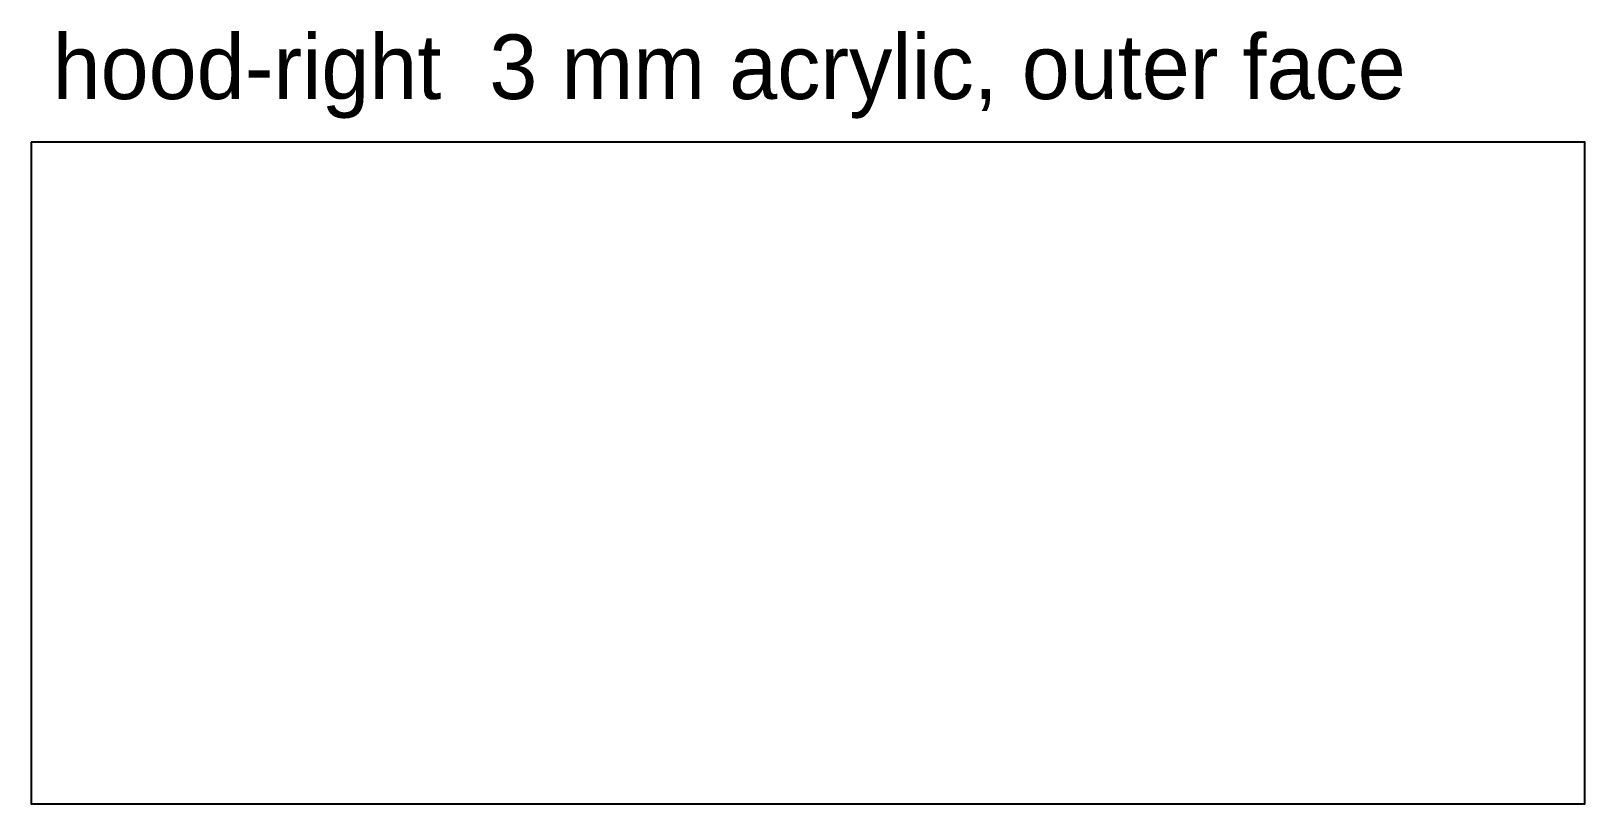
# Model space of a CAD drawing. Header units: millimetres. Extents: x 0 to 144, y 0 to 72.
import ezdxf

# ---------------------------------------------------------------- set-up
doc = ezdxf.new("R2010")
doc.units = ezdxf.units.MM
doc.layers.add('CUT_OUTSIDE', color=1, linetype='Continuous')
doc.layers.add('NOTES', color=7, linetype='Continuous')

msp = doc.modelspace()

# ---------------------------------------------------------------- linework, layer by layer
at = {"layer": 'CUT_OUTSIDE'}
msp.add_lwpolyline([(0, 61.5), (0, 0), (144.4, 0), (144.4, 61.5), (0, 61.5)], close=True, dxfattribs=at)

# ---------------------------------------------------------------- texts
at = {"layer": 'NOTES'}
msp.add_text('hood-right  3 mm acrylic, outer face', height=6, dxfattribs=at).set_placement((2, 65.5))

doc.saveas('drawing.dxf')
